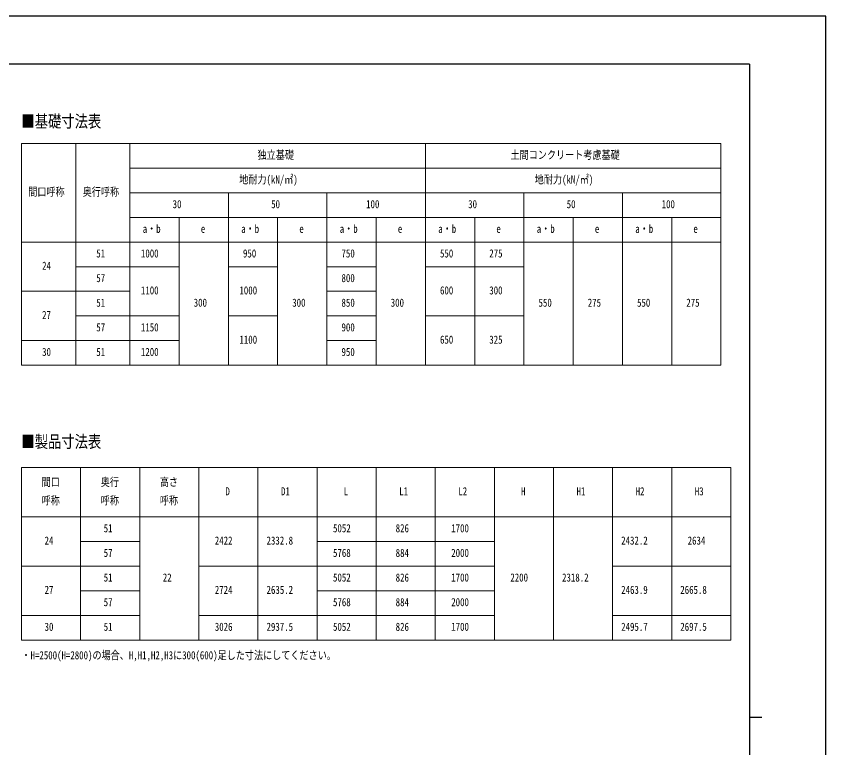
# Model space of a CAD drawing. Units: millimetres, scale not verified. Extents: x -10512 to 10512, y -7425 to 7425.
# Drawn here: x 2294 to 10512, y 0 to 7425 of the extents above; entities that cross this region are included whole.
import ezdxf
from ezdxf.enums import TextEntityAlignment as Align

# ---------------------------------------------------------------- set-up
doc = ezdxf.new("R2010")
doc.units = ezdxf.units.MM
doc.header["$LTSCALE"] = 40
doc.layers.add('0-1_TABLE1', color=7, linetype='Continuous', lineweight=18)
doc.layers.add('0-2_USER1', color=3, linetype='Continuous')
doc.layers.add('0-7_YKK_ZWAK', color=7, linetype='Continuous')
doc.styles.add('ＭＳ ゴシック', font='')
doc.styles.get('ＭＳ ゴシック').set_extended_font_data('MS Gothic')

msp = doc.modelspace()

# ---------------------------------------------------------------- linework, layer by layer
at = {"layer": '0-1_TABLE1'}
for p, q in [((2348.22, 6132.77), (9448.22, 6132.77)), ((2348.22, 6132.77), (2348.22, 3882.77)), ((2898.22, 6132.77), (2898.22, 3882.77)), ((3448.22, 6132.77), (3448.22, 3882.77)), ((6448.22, 6132.77), (6448.22, 3882.77)), ((3448.22, 5882.77), (9448.22, 5882.77)), ((3448.22, 5632.77), (9448.22, 5632.77)), ((4448.22, 5632.77), (4448.22, 3882.77)), ((5448.22, 5632.77), (5448.22, 3882.77)), ((7448.22, 5632.77), (7448.22, 3882.77)), ((8448.22, 5632.77), (8448.22, 3882.77)), ((3448.22, 5382.77), (9448.22, 5382.77)), ((3948.22, 5382.77), (3948.22, 3882.77)), ((4948.22, 5382.77), (4948.22, 3882.77)), ((5948.22, 5382.77), (5948.22, 3882.77)), ((6948.22, 5382.77), (6948.22, 3882.77)), ((7948.22, 5382.77), (7948.22, 3882.77)), ((8948.22, 5382.77), (8948.22, 3882.77)), ((2348.22, 5132.77), (9448.22, 5132.77)), ((2898.22, 4882.77), (3948.22, 4882.77)), ((4448.22, 4882.77), (4948.22, 4882.77)), ((5448.22, 4882.77), (5948.22, 4882.77)), ((6448.22, 4882.77), (7448.22, 4882.77)), ((2348.22, 4632.77), (3448.22, 4632.77)), ((5448.22, 4632.77), (5948.22, 4632.77)), ((2898.22, 4382.77), (3948.22, 4382.77)), ((4448.22, 4382.77), (4948.22, 4382.77)), ((5448.22, 4382.77), (5948.22, 4382.77)), ((6448.22, 4382.77), (7448.22, 4382.77)), ((2348.22, 4132.77), (3948.22, 4132.77)), ((5448.22, 4132.77), (5948.22, 4132.77)), ((2348.22, 2843.69), (9548.22, 2843.69)), ((2348.22, 2843.69), (2348.22, 1093.69)), ((2948.22, 2843.69), (2948.22, 1093.69)), ((3548.22, 2843.69), (3548.22, 1093.69)), ((4148.22, 2843.69), (4148.22, 1093.69)), ((4748.22, 2843.69), (4748.22, 1093.69)), ((5348.22, 2843.69), (5348.22, 1093.69)), ((5948.22, 2843.69), (5948.22, 1093.69)), ((6548.22, 2843.69), (6548.22, 1093.69)), ((7148.22, 2843.69), (7148.22, 1093.69)), ((7748.22, 2843.69), (7748.22, 1093.69)), ((8348.22, 2843.69), (8348.22, 1093.69)), ((8948.22, 2843.69), (8948.22, 1093.69)), ((9548.22, 2843.69), (9548.22, 1093.69)), ((2348.22, 2343.69), (9548.22, 2343.69)), ((2948.22, 2093.69), (3548.22, 2093.69)), ((5348.22, 2093.69), (7148.22, 2093.69)), ((2348.22, 1843.69), (3548.22, 1843.69)), ((4148.22, 1843.69), (7148.22, 1843.69)), ((8348.22, 1843.69), (9548.22, 1843.69)), ((2948.22, 1593.69), (3548.22, 1593.69)), ((5348.22, 1593.69), (7148.22, 1593.69)), ((2348.22, 1343.69), (3548.22, 1343.69)), ((4148.22, 1343.69), (7148.22, 1343.69)), ((8348.22, 1343.69), (9548.22, 1343.69))]:
    msp.add_line(p, q, dxfattribs=at)
for points in [[(9448.22, 6132.77), (9448.22, 5382.77), (9448.22, 3882.77)], [(2348.22, 3882.77), (3948.22, 3882.77), (5448.22, 3882.77), (5948.22, 3882.77), (9448.22, 3882.77)], [(2348.22, 1093.69), (3548.22, 1093.69), (4148.22, 1093.69), (7148.22, 1093.69), (8348.22, 1093.69), (9548.22, 1093.69)]]:
    msp.add_lwpolyline(points, dxfattribs=at)
at = {"layer": '0-7_YKK_ZWAK'}
for p, q in [((9737.55, 6937.5), (-9762.45, 6937.5)), ((9737.55, 6937.5), (9737.55, -6312.5)), ((9737.55, 312.5), (9862.55, 312.5))]:
    msp.add_line(p, q, dxfattribs=at)
msp.add_lwpolyline([(-10512.5, -7425), (10512.5, -7425), (10512.5, 7425), (-10512.5, 7425)], close=True, dxfattribs=at)

# ---------------------------------------------------------------- texts
at = {"layer": '0-1_TABLE1', "style": 'ＭＳ ゴシック', "width": 0.8}
for s, p in [('独立基礎', (4744.22, 5951.52)), ('土間コンクリート考慮基礎', (7312.22, 5951.52)), ('地耐力(kN/㎡)', (4558.22, 5701.52)), ('地耐力(kN/㎡)', (7558.22, 5701.52)), ('間口呼称', (2416.22, 5576.52)), ('奥行呼称', (2969.22, 5576.52)), ('30', (3882.22, 5451.52)), ('50', (4882.22, 5451.52)), ('100', (5846.22, 5451.52)), ('30', (6882.22, 5451.52)), ('50', (7882.22, 5451.52)), ('100', (8846.22, 5451.52)), ('a・b', (3578.22, 5201.52)), ('e', (4168.22, 5201.52)), ('a・b', (4578.22, 5201.52)), ('e', (5168.22, 5201.52)), ('a・b', (5578.22, 5201.52)), ('e', (6168.22, 5201.52)), ('a・b', (6578.22, 5201.52)), ('e', (7168.22, 5201.52)), ('a・b', (7578.22, 5201.52)), ('e', (8168.22, 5201.52)), ('a・b', (8578.22, 5201.52)), ('e', (9168.22, 5201.52)), ('51', (3107.22, 4951.52)), ('1000', (3560.22, 4951.52)), ('950', (4596.22, 4951.52)), ('750', (5596.22, 4951.52)), ('550', (6596.22, 4951.52)), ('275', (7096.22, 4951.52)), ('24', (2557.22, 4826.52)), ('57', (3107.22, 4701.52)), ('800', (5596.22, 4701.52)), ('1100', (3560.22, 4576.52)), ('1000', (4560.22, 4576.52)), ('600', (6596.22, 4576.52)), ('300', (7096.22, 4576.52)), ('51', (3107.22, 4451.52)), ('300', (4096.22, 4451.52)), ('300', (5096.22, 4451.52)), ('850', (5596.22, 4451.52)), ('300', (6096.22, 4451.52)), ('550', (7596.22, 4451.52)), ('275', (8096.22, 4451.52)), ('550', (8596.22, 4451.52)), ('275', (9096.22, 4451.52)), ('27', (2557.22, 4326.52)), ('57', (3107.22, 4201.52)), ('1150', (3560.22, 4201.52)), ('900', (5596.22, 4201.52)), ('1100', (4560.22, 4076.52)), ('650', (6596.22, 4076.52)), ('325', (7096.22, 4076.52)), ('30', (2557.22, 3951.52)), ('51', (3107.22, 3951.52)), ('1200', (3560.22, 3951.52)), ('950', (5596.22, 3951.52)), ('間口', (2552.22, 2631.19)), ('奥行', (3152.22, 2631.19)), ('高さ', (3752.22, 2631.19)), ('D', (4418.22, 2537.44)), ('D1', (4982.22, 2537.44)), ('L', (5618.22, 2537.44)), ('L1', (6182.22, 2537.44)), ('L2', (6782.22, 2537.44)), ('H', (7418.22, 2537.44)), ('H1', (7982.22, 2537.44)), ('H2', (8582.22, 2537.44)), ('H3', (9182.22, 2537.44)), ('呼称', (2552.22, 2443.69)), ('呼称', (3152.22, 2443.69)), ('呼称', (3752.22, 2443.69)), ('51', (3182.22, 2162.44)), ('5052', (5510.22, 2162.44)), ('826', (6146.22, 2162.44)), ('1700', (6710.22, 2162.44)), ('24', (2582.22, 2037.44)), ('2422', (4310.22, 2037.44)), ('2332.8', (4835.22, 2037.44)), ('2432.2', (8435.22, 2037.44)), ('2634', (9110.22, 2037.44)), ('57', (3182.22, 1912.44)), ('5768', (5510.22, 1912.44)), ('884', (6146.22, 1912.44)), ('2000', (6710.22, 1912.44)), ('51', (3182.22, 1662.44)), ('22', (3782.22, 1662.44)), ('5052', (5510.22, 1662.44)), ('826', (6146.22, 1662.44)), ('1700', (6710.22, 1662.44)), ('2200', (7310.22, 1662.44)), ('2318.2', (7835.22, 1662.44)), ('27', (2582.22, 1537.44)), ('2724', (4310.22, 1537.44)), ('2635.2', (4835.22, 1537.44)), ('2463.9', (8435.22, 1537.44)), ('2665.8', (9035.22, 1537.44)), ('57', (3182.22, 1412.44)), ('5768', (5510.22, 1412.44)), ('884', (6146.22, 1412.44)), ('2000', (6710.22, 1412.44)), ('30', (2582.22, 1162.44)), ('51', (3182.22, 1162.44)), ('3026', (4310.22, 1162.44)), ('2937.5', (4835.22, 1162.44)), ('5052', (5510.22, 1162.44)), ('826', (6146.22, 1162.44)), ('1700', (6710.22, 1162.44)), ('2495.7', (8435.22, 1162.44)), ('2697.5', (9035.22, 1162.44))]:
    msp.add_text(s, height=82.48, dxfattribs=at).set_placement(p, align=Align.BOTTOM_LEFT)
at = {"layer": '0-2_USER1', "style": 'ＭＳ ゴシック', "width": 0.8}
for s, height, p in [('■基礎寸法表', 123.8, (2347.49, 6259.2)), ('■製品寸法表', 123.8, (2347.49, 3008.2)), ('・H=2500(H=2800)の場合、H,H1,H2,H3に300(600)足した寸法にしてください。', 82.48, (2347.5, 873.5))]:
    msp.add_text(s, height=height, dxfattribs=at).set_placement(p, align=Align.BOTTOM_LEFT)

doc.saveas('drawing.dxf')
